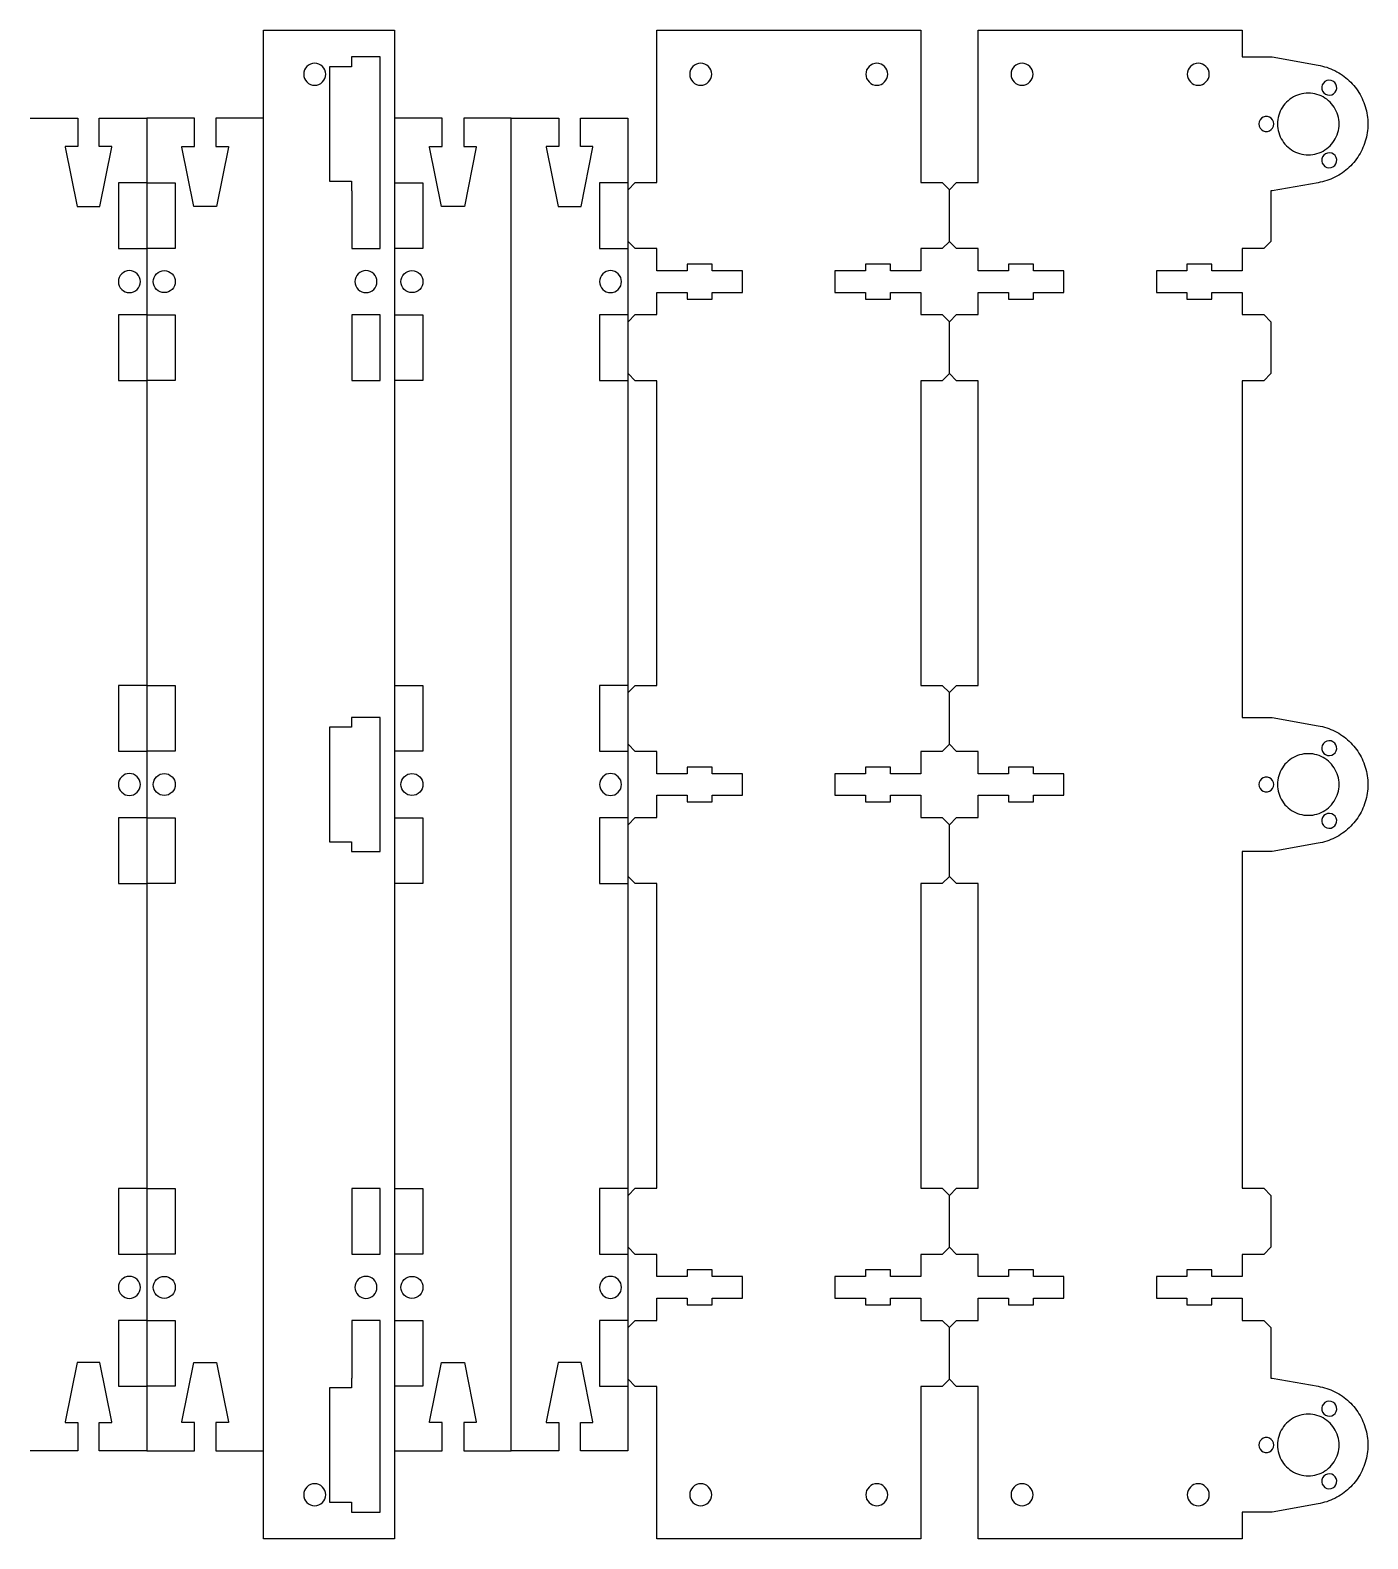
# Model space of a CAD drawing. Extents: x -132 to 423, y -184 to 159.
# Drawn here: x 119.1 to 423, y -184.1 to 158.5 of the extents above; entities that cross this region are included whole.
import ezdxf

# ---------------------------------------------------------------- set-up
doc = ezdxf.new("R2010")
doc.units = 0
doc.layers.get('0').update_dxf_attribs({"linetype": 'CONTINUOUS'})

msp = doc.modelspace()

# ---------------------------------------------------------------- linework, layer by layer
at = {"color": 7}
for points in [[(172.15095, 158.53559), (201.90095, 158.53559), (201.90095, -184.064407), (172.15095, -184.064407), (172.15095, 158.53559)], [(254.940139, 122.310584), (256.56514, 123.935583), (261.44014, 123.935583), (261.44014, 158.535585), (321.440139, 158.535585), (321.440139, 123.935583), (326.315139, 123.935583), (327.94014, 122.310584)], [(334.433503, -149.464415), (329.558503, -149.464415), (327.933502, -147.839407), (327.933502, -136.089424), (329.558503, -134.464416), (334.433503, -134.464416), (334.433503, -129.414417), (341.333502, -129.414417), (341.333502, -130.914399), (347.033502, -130.914399), (347.033502, -129.414417), (353.933502, -129.414417), (353.933502, -124.514418), (347.033502, -124.514418), (347.033502, -123.014407), (341.333502, -123.014407), (341.333502, -124.514418), (334.433503, -124.514418), (334.433503, -119.464418), (329.558503, -119.464418), (327.933502, -117.839411), (327.933502, -106.089399), (329.558503, -104.46442), (334.433503, -104.46442), (334.433503, -35.264406), (329.558503, -35.264406), (327.933502, -33.639399), (327.933502, -21.889415), (329.558503, -20.264408), (334.433503, -20.264408), (334.433503, -15.214408), (341.333502, -15.214408), (341.333502, -16.714419), (347.033502, -16.714419), (347.033502, -15.214408), (353.933502, -15.214408), (353.933502, -10.314409), (347.033502, -10.314409), (347.033502, -8.814398), (341.333502, -8.814398), (341.333502, -10.314409), (334.433503, -10.314409), (334.433503, -5.264409), (329.558503, -5.264409), (327.933502, -3.639402), (327.933502, 8.11059), (329.558503, 9.735592), (334.433503, 9.735592), (334.433503, 78.935589), (329.558503, 78.935589), (327.933502, 80.56059), (327.933502, 92.310591), (329.558503, 93.93559), (334.433503, 93.93559), (334.433503, 98.985589), (341.333502, 98.985589), (341.333502, 97.48559), (347.033502, 97.48559), (347.033502, 98.985589), (353.933502, 98.985589), (353.933502, 103.885591), (347.033502, 103.885591), (347.033502, 105.385591), (341.333502, 105.385591), (341.333502, 103.885591), (334.433503, 103.885591), (334.433503, 108.935591), (329.558503, 108.935591), (327.933502, 110.56059), (327.933502, 122.31059), (329.558503, 123.935589), (334.433503, 123.935589), (334.433503, 158.53559), (394.433501, 158.53559), (394.433501, 152.45159), (401.258501, 152.45159), (411.672603, 150.573591), (412.164002, 150.482591), (412.6516, 150.372589), (413.134802, 150.24459), (413.612903, 150.098591), (414.085402, 149.935591), (414.551501, 149.75459), (415.010603, 149.557591), (415.462102, 149.342591), (415.905402, 149.111589), (416.339802, 148.864591), (416.764803, 148.601591), (417.179701, 148.322589), (417.584103, 148.02859), (417.977402, 147.720589), (418.359003, 147.397592), (418.728401, 147.06059), (419.085101, 146.710589), (419.428603, 146.347589), (419.758501, 145.97159), (420.074203, 145.58459), (420.375501, 145.18559), (420.661702, 144.775589), (420.932703, 144.355592), (421.187903, 143.925589), (421.427103, 143.48659), (421.649903, 143.039589), (421.856002, 142.583592), (422.045201, 142.121591), (422.217102, 141.651589), (422.371602, 141.17659), (422.508401, 140.69559), (422.627301, 140.210591), (422.728201, 139.720591), (422.811002, 139.227591), (422.875402, 138.73259), (422.921602, 138.23459), (422.949316, 137.73559), (422.958503, 137.235591), (422.949302, 136.735592), (422.921588, 136.236589), (422.875402, 135.738591), (422.811002, 135.24359), (422.728201, 134.75059), (422.627301, 134.26059), (422.508401, 133.775591), (422.371602, 133.294589), (422.217102, 132.819589), (422.045201, 132.34959), (421.856002, 131.88759), (421.649903, 131.431589), (421.427103, 130.984591), (421.187903, 130.545589), (420.932703, 130.11559), (420.661702, 129.695589), (420.375501, 129.285591), (420.074203, 128.886591), (419.758501, 128.499591), (419.428603, 128.123589), (419.085101, 127.760589), (418.728401, 127.410591), (418.359003, 127.07359), (417.977402, 126.750589), (417.584103, 126.442592), (417.179701, 126.148589), (416.764803, 125.86959), (416.339802, 125.60659), (415.905402, 125.359589), (415.462102, 125.12859), (415.010603, 124.913591), (414.551501, 124.716591), (414.085402, 124.535591), (413.612903, 124.37259), (413.134802, 124.226591), (412.6516, 124.098589), (412.164002, 123.98859), (411.672603, 123.897591), (401.258501, 122.019591), (400.933502, 122.019591), (400.933502, 110.56059), (399.308501, 108.935591), (394.433501, 108.935591), (394.433501, 103.885591), (387.533502, 103.885591), (387.533502, 105.385591), (381.833502, 105.385591), (381.833502, 103.885591), (374.933502, 103.885591), (374.933502, 98.985589), (381.833502, 98.985589), (381.833502, 97.48559), (387.533502, 97.48559), (387.533502, 98.985589), (394.433501, 98.985589), (394.433501, 93.93559), (399.308501, 93.93559), (400.933502, 92.310591), (400.933502, 80.56059), (399.308501, 78.935589), (394.433501, 78.935589), (394.433501, 2.451191), (401.258501, 2.451191), (411.672603, 0.573978), (412.164002, 0.482087), (412.6516, 0.372189), (413.134802, 0.244286), (413.612903, 0.098603), (414.085402, -0.064606), (414.551501, -0.2452), (415.010603, -0.442812), (415.462102, -0.657301), (415.905402, -0.888413), (416.339802, -1.135611), (416.764803, -1.398812), (417.179701, -1.677421), (417.584103, -1.971215), (417.977402, -2.279797), (418.359003, -2.602602), (418.728401, -2.939406), (419.085101, -3.289559), (419.428603, -3.652695), (419.758501, -4.02822), (420.074203, -4.415739), (420.375501, -4.814632), (420.661702, -5.224362), (420.932703, -5.644422), (421.187903, -6.07419), (421.427103, -6.513102), (421.649903, -6.960565), (421.856002, -7.415959), (422.045201, -7.878634), (422.217102, -8.347969), (422.371602, -8.823373), (422.508401, -9.304138), (422.627301, -9.789645), (422.728201, -10.279216), (422.811002, -10.772174), (422.875402, -11.267841), (422.921602, -11.765568), (422.949316, -12.264649), (422.958503, -12.764409), (422.949302, -13.264168), (422.921588, -13.763249), (422.875402, -14.260977), (422.811002, -14.756672), (422.728201, -15.249601), (422.627301, -15.739172), (422.508401, -16.224679), (422.371602, -16.705444), (422.217102, -17.180848), (422.045201, -17.650211), (421.856002, -18.112858), (421.649903, -18.568252), (421.427103, -19.015715), (421.187903, -19.454627), (420.932703, -19.884395), (420.661702, -20.304455), (420.375501, -20.714185), (420.074203, -21.113078), (419.758501, -21.500597), (419.428603, -21.876122), (419.085101, -22.239258), (418.728401, -22.589411), (418.359003, -22.926215), (417.977402, -23.249021), (417.584103, -23.557602), (417.179701, -23.851424), (416.764803, -24.130005), (416.339802, -24.393206), (415.905402, -24.640404), (415.462102, -24.871516), (415.010603, -25.086005), (414.551501, -25.283617), (414.085402, -25.464211), (413.612903, -25.62742), (413.134802, -25.773103), (412.6516, -25.901006), (412.164002, -26.010904), (411.672603, -26.102823), (401.258501, -27.979996), (394.433501, -27.979996), (394.433501, -104.46442), (399.308501, -104.46442), (400.933502, -106.089399), (400.933502, -117.839411), (399.308501, -119.464418), (394.433501, -119.464418), (394.433501, -124.514418), (387.533502, -124.514418), (387.533502, -123.014407), (381.833502, -123.014407), (381.833502, -124.514418), (374.933502, -124.514418), (374.933502, -129.414417), (381.833502, -129.414417), (381.833502, -130.914399), (387.533502, -130.914399), (387.533502, -129.414417), (394.433501, -129.414417), (394.433501, -134.464416), (399.308501, -134.464416), (400.933502, -136.089424), (400.933502, -147.548408), (401.258501, -147.548408), (411.672603, -149.426399), (412.164002, -149.517416), (412.6516, -149.627398), (413.134802, -149.755414), (413.612903, -149.901407), (414.085402, -150.064419), (414.551501, -150.245408), (415.010603, -150.442399), (415.462102, -150.657396), (415.905402, -150.888423), (416.339802, -151.135424), (416.764803, -151.398399), (417.179701, -151.677404), (417.584103, -151.971423), (417.977402, -152.279412), (418.359003, -152.602415), (418.728401, -152.939417), (419.085101, -153.289401), (419.428603, -153.652423), (419.758501, -154.028399), (420.074203, -154.415411), (420.375501, -154.814417), (420.661702, -155.224401), (420.932703, -155.644404), (421.187903, -156.074398), (421.427103, -156.513423), (421.649903, -156.960406), (421.856002, -157.416421), (422.045201, -157.878419), (422.217102, -158.348403), (422.371602, -158.823411), (422.508401, -159.304403), (422.627301, -159.789402), (422.728201, -160.279424), (422.811002, -160.77241), (422.875402, -161.267399), (422.921602, -161.765409), (422.949316, -162.264406), (422.958503, -162.764419), (422.949302, -163.264404), (422.921588, -163.763401), (422.875402, -164.26141), (422.811002, -164.7564), (422.728201, -165.249414), (422.627301, -165.739408), (422.508401, -166.224407), (422.371602, -166.705398), (422.217102, -167.180407), (422.045201, -167.650419), (421.856002, -168.112417), (421.649903, -168.568404), (421.427103, -169.015415), (421.187903, -169.454412), (420.932703, -169.884406), (420.661702, -170.304409), (420.375501, -170.714421), (420.074203, -171.113399), (419.758501, -171.50041), (419.428603, -171.876415), (419.085101, -172.239409), (418.728401, -172.589421), (418.359003, -172.926423), (417.977402, -173.249398), (417.584103, -173.557415), (417.179701, -173.851406), (416.764803, -174.130411), (416.339802, -174.393414), (415.905402, -174.640415), (415.462102, -174.871414), (415.010603, -175.086411), (414.551501, -175.283402), (414.085402, -175.464419), (413.612903, -175.627402), (413.134802, -175.773424), (412.6516, -175.901412), (412.164002, -176.011422), (411.672603, -176.102411), (401.258501, -177.980402), (394.433501, -177.980402), (394.433501, -184.064407), (334.433503, -184.064407), (334.433503, -149.464415)], [(184.26365, 146.08359), (184.73265, 146.22559), (185.16485, 146.456589), (185.54373, 146.76759), (185.85462, 147.146592), (186.08566, 147.578589), (186.22792, 148.047589), (186.27595, 148.535591), (186.22792, 149.023589), (186.08566, 149.492589), (185.85462, 149.92459), (185.54373, 150.303591), (185.16485, 150.614589), (184.73265, 150.845591), (184.26365, 150.987591), (183.77595, 151.035591), (183.28825, 150.987591), (182.81925, 150.845591), (182.38705, 150.614589), (182.00815, 150.303591), (181.69725, 149.92459), (181.46625, 149.492589), (181.32395, 149.023589), (181.27595, 148.535591), (181.32395, 148.047589), (181.46625, 147.578589), (181.69725, 147.146592), (182.00815, 146.76759), (182.38705, 146.456589), (182.81925, 146.22559), (183.28825, 146.08359), (183.77595, 146.03559), (184.26365, 146.08359)], [(198.60095, 108.985589), (198.60095, 122.019591), (198.65095, 122.019591), (198.65095, 152.45159), (192.15095, 152.45159), (192.15095, 150.23559), (187.10096, 150.23559), (187.10096, 124.235591), (192.15095, 124.235591), (192.15095, 122.019591), (192.20095, 122.019591), (192.20095, 108.985589), (198.60095, 108.985589)], [(273.89214, 149.023584), (273.74984, 149.492584), (273.51884, 149.924584), (273.20794, 150.303586), (272.82904, 150.614583), (272.396839, 150.845585), (271.927839, 150.987585), (271.44014, 151.035586), (270.95244, 150.987585), (270.48344, 150.845585), (270.051239, 150.614583), (269.672339, 150.303586), (269.36144, 149.924584), (269.130441, 149.492584), (268.988139, 149.023584), (268.940139, 148.535585), (268.988139, 148.047583), (269.130441, 147.578583), (269.36144, 147.146586), (269.672339, 146.767584), (270.051239, 146.456584), (270.48344, 146.225585), (270.95244, 146.083585), (271.44014, 146.035584), (271.927839, 146.083585), (272.396839, 146.225585), (272.82904, 146.456584), (273.20794, 146.767584), (273.51884, 147.146586), (273.74984, 147.578583), (273.89214, 148.047583), (273.94014, 148.535585), (273.89214, 149.023584)], [(309.36144, 147.146586), (309.67234, 146.767584), (310.05124, 146.456584), (310.48344, 146.225585), (310.95244, 146.083585), (311.44014, 146.035584), (311.92784, 146.083585), (312.39684, 146.225585), (312.82904, 146.456584), (313.20794, 146.767584), (313.51884, 147.146586), (313.74984, 147.578583), (313.89214, 148.047583), (313.94014, 148.535585), (313.89214, 149.023584), (313.74984, 149.492584), (313.51884, 149.924584), (313.20794, 150.303586), (312.82904, 150.614583), (312.39684, 150.845585), (311.92784, 150.987585), (311.44014, 151.035586), (310.95244, 150.987585), (310.48344, 150.845585), (310.05124, 150.614583), (309.67234, 150.303586), (309.36144, 149.924584), (309.13044, 149.492584), (308.98814, 149.023584), (308.94014, 148.535585), (308.98814, 148.047583), (309.13044, 147.578583), (309.36144, 147.146586)], [(346.743202, 149.492589), (346.512202, 149.92459), (346.201302, 150.303591), (345.822402, 150.614589), (345.390202, 150.845591), (344.921202, 150.987591), (344.433502, 151.035591), (343.945802, 150.987591), (343.476802, 150.845591), (343.044602, 150.614589), (342.665702, 150.303591), (342.354802, 149.92459), (342.123802, 149.492589), (341.981502, 149.023589), (341.933502, 148.535591), (341.981502, 148.047589), (342.123802, 147.578589), (342.354802, 147.146592), (342.665702, 146.76759), (343.044602, 146.456589), (343.476802, 146.22559), (343.945802, 146.08359), (344.433502, 146.03559), (344.921202, 146.08359), (345.390202, 146.22559), (345.822402, 146.456589), (346.201302, 146.76759), (346.512202, 147.146592), (346.743202, 147.578589), (346.885502, 148.047589), (346.933502, 148.535591), (346.885502, 149.023589), (346.743202, 149.492589)], [(382.123802, 147.578589), (382.354802, 147.146592), (382.665702, 146.76759), (383.044602, 146.456589), (383.476802, 146.22559), (383.945802, 146.08359), (384.433502, 146.03559), (384.921202, 146.08359), (385.390202, 146.22559), (385.822402, 146.456589), (386.201302, 146.76759), (386.512202, 147.146592), (386.743202, 147.578589), (386.885502, 148.047589), (386.933502, 148.535591), (386.885502, 149.023589), (386.743202, 149.492589), (386.512202, 149.92459), (386.201302, 150.303591), (385.822402, 150.614589), (385.390202, 150.845591), (384.921202, 150.987591), (384.433502, 151.035591), (383.945802, 150.987591), (383.476802, 150.845591), (383.044602, 150.614589), (382.665702, 150.303591), (382.354802, 149.92459), (382.123802, 149.492589), (381.981502, 149.023589), (381.933502, 148.535591), (381.981502, 148.047589), (382.123802, 147.578589)], [(409.932903, 130.253591), (410.429702, 130.306589), (410.921403, 130.395591), (411.405601, 130.519591), (411.879703, 130.676591), (412.341401, 130.86859), (412.788202, 131.09159), (413.218001, 131.346589), (413.628403, 131.631589), (414.017502, 131.945589), (414.383203, 132.285591), (414.723701, 132.651591), (415.037301, 133.040589), (415.322303, 133.451589), (415.577302, 133.880589), (415.800901, 134.32759), (415.992101, 134.78959), (416.149903, 135.263591), (416.273502, 135.747591), (416.362202, 136.239589), (416.415703, 136.736591), (416.433511, 137.235591), (416.415694, 137.734591), (416.362202, 138.23159), (416.273502, 138.72359), (416.149903, 139.20759), (415.992101, 139.681591), (415.800901, 140.143591), (415.577302, 140.590589), (415.322303, 141.019589), (415.037301, 141.43059), (414.723701, 141.819591), (414.383203, 142.185591), (414.017502, 142.525589), (413.628403, 142.83959), (413.218001, 143.124589), (412.788202, 143.379591), (412.341401, 143.602589), (411.879703, 143.79459), (411.405601, 143.95159), (410.921403, 144.07559), (410.429702, 144.164589), (409.932903, 144.217591), (409.433502, 144.235596), (408.934102, 144.217585), (408.437303, 144.164589), (407.945503, 144.07559), (407.461401, 143.95159), (406.987203, 143.79459), (406.525603, 143.602589), (406.078701, 143.379591), (405.649001, 143.124589), (405.238602, 142.83959), (404.849502, 142.525589), (404.483703, 142.185591), (404.143202, 141.819591), (403.829701, 141.43059), (403.544701, 141.019589), (403.289702, 140.590589), (403.0661, 140.143591), (402.874802, 139.681591), (402.717003, 139.20759), (402.593502, 138.72359), (402.504701, 138.23159), (402.451302, 137.734591), (402.433494, 137.235591), (402.45131, 136.736591), (402.504701, 136.239589), (402.593502, 135.747591), (402.717003, 135.263591), (402.874802, 134.78959), (403.0661, 134.32759), (403.289702, 133.880589), (403.544701, 133.451589), (403.829701, 133.040589), (404.143202, 132.651591), (404.483703, 132.285591), (404.849502, 131.945589), (405.238602, 131.631589), (405.649001, 131.346589), (406.078701, 131.09159), (406.525603, 130.86859), (406.987203, 130.676591), (407.461401, 130.519591), (407.945503, 130.395591), (408.437303, 130.306589), (408.934102, 130.253591), (409.433502, 130.235585), (409.932903, 130.253596)], [(414.752003, 143.877589), (415.182101, 144.099591), (415.532302, 144.433589), (415.774203, 144.852591), (415.888303, 145.322589), (415.865302, 145.806589), (415.707003, 146.263592), (415.426302, 146.657591), (415.046002, 146.956591), (414.596803, 147.13659), (414.1151, 147.182589), (413.640002, 147.09059), (413.209901, 146.86959), (412.859703, 146.535589), (412.617801, 146.116591), (412.503702, 145.64559), (412.526703, 145.162589), (412.685001, 144.705589), (412.965702, 144.31159), (413.346003, 144.01259), (413.795202, 143.832591), (414.276901, 143.786589), (414.752003, 143.877589)], [(119.144982, 138.535595), (129.944983, 138.535595), (129.944983, 132.085576), (127.094982, 132.085576), (127.094982, 131.985584), (129.794982, 118.485569), (134.994991, 118.485569), (137.694983, 131.985584), (137.694983, 132.085576), (134.844993, 132.085576), (134.844993, 138.535595), (145.644983, 138.535595), (145.644983, -164.064412), (134.844993, -164.064412), (134.844993, -157.614392)], [(172.140392, 138.535596), (161.340391, 138.535596), (161.340391, 132.085576), (164.190392, 132.085576), (164.190392, 131.985585), (161.490392, 118.48557), (156.290383, 118.48557), (153.590391, 131.985585), (153.590391, 132.085576), (156.440381, 132.085576), (156.440381, 138.535596), (145.640391, 138.535596)], [(228.40786, 138.535582), (217.607859, 138.535582), (217.607859, 132.085583), (220.457861, 132.085583), (220.457861, 131.985583), (217.75786, 118.485582), (212.557851, 118.485582), (209.857859, 131.985583), (209.857859, 132.085583), (212.707849, 132.085583), (212.707849, 138.535582), (201.90786, 138.535582)], [(244.102345, -157.614391), (246.952335, -157.614391), (246.952335, -157.5144), (244.252344, -144.014413), (239.052334, -144.014413), (236.352334, -157.5144), (236.352334, -157.614391), (239.202335, -157.614391), (239.202335, -164.064411), (228.402334, -164.064411), (228.402334, 138.535594), (239.202335, 138.535594), (239.202335, 132.085594), (236.352334, 132.085594), (236.352334, 131.985594), (239.052334, 118.485593), (244.252344, 118.485593), (246.952335, 131.985594), (246.952335, 132.085594), (244.102345, 132.085594), (244.102345, 138.535594), (254.902335, 138.535594), (254.902335, -164.064411), (244.102345, -164.064411), (244.102345, -157.614391)], [(400.150401, 135.552589), (400.614701, 135.689591), (401.021801, 135.95059), (401.338601, 136.31659), (401.539603, 136.756589), (401.608502, 137.235591), (401.539603, 137.714589), (401.338601, 138.154591), (401.021801, 138.520591), (400.614701, 138.78159), (400.150401, 138.918589), (399.666601, 138.918589), (399.2023, 138.78159), (398.7952, 138.520591), (398.478403, 138.154591), (398.277402, 137.714589), (398.208503, 137.235591), (398.277402, 136.756589), (398.478403, 136.31659), (398.7952, 135.95059), (399.2023, 135.689591), (399.666601, 135.552589), (400.150401, 135.552589)], [(414.596803, 127.334589), (415.046002, 127.51459), (415.426302, 127.81359), (415.707003, 128.20759), (415.865302, 128.664589), (415.888303, 129.148589), (415.774203, 129.618591), (415.532302, 130.037589), (415.182101, 130.371591), (414.752003, 130.593589), (414.276901, 130.684589), (413.795202, 130.63859), (413.346003, 130.458591), (412.965702, 130.159591), (412.685001, 129.765589), (412.526703, 129.308589), (412.503702, 128.825591), (412.617801, 128.354591), (412.859703, 127.935589), (413.209901, 127.601591), (413.640002, 127.380591), (414.1151, 127.288589), (414.596803, 127.334589)], [(145.594982, 123.885581), (139.194983, 123.885581), (139.194983, 108.985574), (145.594982, 108.985574)], [(145.690392, 123.885581), (152.090391, 123.885581), (152.090391, 108.985575), (145.690392, 108.985575)], [(201.957861, 123.885582), (208.357859, 123.885582), (208.357859, 108.985581), (201.957861, 108.985581)], [(254.852334, 123.885593), (248.452335, 123.885593), (248.452335, 108.985592), (254.852334, 108.985592)], [(254.940139, 92.310585), (256.56514, 93.935584), (261.44014, 93.935584), (261.44014, 98.985584), (268.34014, 98.985584), (268.34014, 97.485584), (274.04014, 97.485584), (274.04014, 98.985584), (280.94014, 98.985584), (280.94014, 103.885585), (274.04014, 103.885585), (274.04014, 105.385585), (268.34014, 105.385585), (268.34014, 103.885585), (261.44014, 103.885585), (261.44014, 108.935585), (256.56514, 108.935585), (254.940139, 110.560584)], [(327.94014, 110.560584), (326.315139, 108.935585), (321.440139, 108.935585), (321.440139, 103.885585), (314.54014, 103.885585), (314.54014, 105.385585), (308.84014, 105.385585), (308.84014, 103.885585), (301.94014, 103.885585), (301.94014, 98.985584), (308.84014, 98.985584), (308.84014, 97.485584)], [(142.182717, 98.98359), (142.65168, 99.125576), (143.083901, 99.356575), (143.462742, 99.667584), (143.773644, 100.04658), (144.004682, 100.478578), (144.146933, 100.947575), (144.194973, 101.435593), (144.146933, 101.923584), (144.004682, 102.392581), (143.773644, 102.824578), (143.462742, 103.203574), (143.083901, 103.514583), (142.65168, 103.745582), (142.182717, 103.887568), (141.694987, 103.935574), (141.207273, 103.887568), (140.738273, 103.745582), (140.306072, 103.514583), (139.927223, 103.203574), (139.616313, 102.824578), (139.385291, 102.392581), (139.243023, 101.923584), (139.194983, 101.435593), (139.243023, 100.947575), (139.385291, 100.478578), (139.616313, 100.04658), (139.927223, 99.667584), (140.306072, 99.356575), (140.738273, 99.125576), (141.207273, 98.98359), (141.694987, 98.935584), (142.182717, 98.98359)], [(149.102657, 98.983591), (148.633694, 99.125577), (148.201473, 99.356576), (147.822632, 99.667585), (147.51173, 100.046581), (147.280692, 100.478578), (147.138441, 100.947575), (147.090401, 101.435594), (147.138441, 101.923584), (147.280692, 102.392581), (147.51173, 102.824579), (147.822632, 103.203575), (148.201473, 103.514584), (148.633694, 103.745583), (149.102657, 103.887569), (149.590387, 103.935575), (150.078101, 103.887569), (150.547101, 103.745583), (150.979302, 103.514584), (151.358151, 103.203575), (151.669061, 102.824579), (151.900083, 102.392581), (152.042351, 101.923584), (152.090391, 101.435594), (152.042351, 100.947575), (151.900083, 100.478578), (151.669061, 100.046581), (151.358151, 99.667585), (150.979302, 99.356576), (150.547101, 99.125577), (150.078101, 98.983591), (149.590387, 98.935585), (149.102657, 98.983591)], [(195.888667, 98.983591), (196.357646, 99.125591), (196.78987, 99.35659), (197.16871, 99.667591), (197.47961, 100.04659), (197.71064, 100.47859), (197.8529, 100.94759), (197.90093, 101.435589), (197.8529, 101.923591), (197.71064, 102.39259), (197.47961, 102.824591), (197.16871, 103.20359), (196.78987, 103.51459), (196.357646, 103.745589), (195.888667, 103.887589), (195.40095, 103.935589), (194.913233, 103.887589), (194.444254, 103.745589), (194.01203, 103.51459), (193.63319, 103.20359), (193.32229, 102.824591), (193.09126, 102.39259), (192.949, 101.923591), (192.90097, 101.435589), (192.949, 100.94759), (193.09126, 100.47859), (193.32229, 100.04659), (193.63319, 99.667591), (194.01203, 99.35659), (194.444254, 99.125591), (194.913233, 98.983591), (195.40095, 98.935591), (195.888667, 98.983591)], [(205.370125, 98.983591), (204.901162, 99.125577), (204.468942, 99.356576), (204.090101, 99.667585), (203.779199, 100.046581), (203.548161, 100.478579), (203.405909, 100.947576), (203.357869, 101.435594), (203.405909, 101.923585), (203.548161, 102.392582), (203.779199, 102.824579), (204.090101, 103.203576), (204.468942, 103.514584), (204.901162, 103.745583), (205.370125, 103.887569), (205.857856, 103.935575), (206.34557, 103.887569), (206.81457, 103.745583), (207.24677, 103.514584), (207.62562, 103.203576), (207.93653, 102.824579), (208.167551, 102.392582), (208.30982, 101.923585), (208.357859, 101.435594), (208.30982, 100.947576), (208.167551, 100.478579), (207.93653, 100.046581), (207.62562, 99.667585), (207.24677, 99.356576), (206.81457, 99.125577), (206.34557, 98.983591), (205.857856, 98.935585), (205.370125, 98.983591)], [(251.440069, 98.983594), (251.909032, 99.125594), (252.341253, 99.356593), (252.720094, 99.667594), (253.030996, 100.046593), (253.262034, 100.478593), (253.404285, 100.947593), (253.452325, 101.435592), (253.404285, 101.923593), (253.262034, 102.392593), (253.030996, 102.824593), (252.720094, 103.203593), (252.341253, 103.514593), (251.909032, 103.745592), (251.440069, 103.887592), (250.952339, 103.935592), (250.464625, 103.887592), (249.995625, 103.745592), (249.563424, 103.514593), (249.184575, 103.203593), (248.873665, 102.824593), (248.642643, 102.392593), (248.500375, 101.923593), (248.452335, 101.435592), (248.500375, 100.947593), (248.642643, 100.478593), (248.873665, 100.046593), (249.184575, 99.667594), (249.563424, 99.356593), (249.995625, 99.125594), (250.464625, 98.983594), (250.952339, 98.935594), (251.440069, 98.983594)], [(308.84014, 97.485584), (314.54014, 97.485584), (314.54014, 98.985584), (321.440139, 98.985584), (321.440139, 93.935584), (326.315139, 93.935584), (327.94014, 92.310585)], [(145.594982, 93.885584), (139.194983, 93.885584), (139.194983, 78.985578), (145.594982, 78.985578)], [(145.690392, 93.885585), (152.090391, 93.885585), (152.090391, 78.985578), (145.690392, 78.985578)], [(198.60095, 78.98559), (198.60095, 93.885591), (192.20095, 93.885591), (192.20095, 78.98559), (198.60095, 78.98559)], [(201.957861, 93.885586), (208.357859, 93.885586), (208.357859, 78.985579), (201.957861, 78.985579)], [(254.852334, 93.885594), (248.452335, 93.885594), (248.452335, 78.985593), (254.852334, 78.985593)], [(254.940139, 8.110587), (256.56514, 9.735594), (261.44014, 9.735594), (261.44014, 78.935583), (256.56514, 78.935583), (254.940139, 80.560585)], [(327.94014, 80.560585), (326.315139, 78.935583), (321.440139, 78.935583), (321.440139, 9.735594), (326.315139, 9.735594), (327.94014, 8.110587)], [(145.594982, 9.685558), (139.194983, 9.685558), (139.194983, -5.214449), (145.594982, -5.214449)], [(145.690392, 9.685559), (152.090391, 9.685559), (152.090391, -5.214454), (145.690392, -5.214454)], [(201.957861, 9.685562), (208.357859, 9.685562), (208.357859, -5.214445), (201.957861, -5.214445)], [(254.852334, 9.685587), (248.452335, 9.685587), (248.452335, -5.214419), (254.852334, -5.214419)], [(198.65095, -27.979996), (198.65095, 2.451191), (192.15095, 2.451191), (192.15095, 0.235594), (187.10096, 0.235594), (187.10096, -25.764411), (192.15095, -25.764411), (192.15095, -27.979996), (198.65095, -27.979996)], [(414.752003, -6.122026), (415.182101, -5.900313), (415.532302, -5.566387), (415.774203, -5.147344), (415.888303, -4.677105), (415.865302, -4.193799), (415.707003, -3.736543), (415.426302, -3.342391), (415.046002, -3.043292), (414.596803, -2.863432), (414.1151, -2.817458), (413.640002, -2.909011), (413.209901, -3.130753), (412.859703, -3.46465), (412.617801, -3.883694), (412.503702, -4.353932), (412.526703, -4.837266), (412.685001, -5.294523), (412.965702, -5.688674), (413.346003, -5.987773), (413.795202, -6.167605), (414.276901, -6.213607), (414.752003, -6.122026)], [(254.940139, -21.889409), (256.56514, -20.264402), (261.44014, -20.264402), (261.44014, -15.214402), (268.34014, -15.214402), (268.34014, -16.714413), (274.04014, -16.714413), (274.04014, -15.214402), (280.94014, -15.214402), (280.94014, -10.314404), (274.04014, -10.314404), (274.04014, -8.814392), (268.34014, -8.814392), (268.34014, -10.314404), (261.44014, -10.314404), (261.44014, -5.264404), (256.56514, -5.264404), (254.940139, -3.639396)], [(327.94014, -3.639396), (326.315139, -5.264404), (321.440139, -5.264404), (321.440139, -10.314404), (314.54014, -10.314404), (314.54014, -8.814392), (308.84014, -8.814392), (308.84014, -10.314404), (301.94014, -10.314404), (301.94014, -15.214402), (308.84014, -15.214402), (308.84014, -16.714413), (314.54014, -16.714413), (314.54014, -15.214402), (321.440139, -15.214402), (321.440139, -20.264402), (326.315139, -20.264402), (327.94014, -21.889409)], [(409.932903, -19.746558), (410.429702, -19.693162), (410.921403, -19.604431), (411.405601, -19.480874), (411.879703, -19.323055), (412.341401, -19.131822), (412.788202, -18.908161), (413.218001, -18.653173), (413.628403, -18.368185), (414.017502, -18.054664), (414.383203, -17.714163), (414.723701, -17.348431), (415.037301, -16.959331), (415.322303, -16.548896), (415.577302, -16.119156), (415.800901, -15.672313), (415.992101, -15.210654), (416.149903, -14.736521), (416.273502, -14.252369), (416.362202, -13.760625), (416.415703, -13.263773), (416.433511, -12.764409), (416.415694, -12.265045), (416.362202, -11.768221), (416.273502, -11.276448), (416.149903, -10.792296), (415.992101, -10.318163), (415.800901, -9.856504), (415.577302, -9.409661), (415.322303, -8.979921), (415.037301, -8.569486), (414.723701, -8.180414), (414.383203, -7.814682), (414.017502, -7.474181), (413.628403, -7.160632), (413.218001, -6.875644), (412.788202, -6.620657), (412.341401, -6.396995), (411.879703, -6.205762), (411.405601, -6.047971), (410.921403, -5.924386), (410.429702, -5.835684), (409.932903, -5.782259), (409.433502, -5.764479), (408.934102, -5.782203), (408.437303, -5.835684), (407.945503, -5.924386), (407.461401, -6.047971), (406.987203, -6.205762), (406.525603, -6.396995), (406.078701, -6.620657), (405.649001, -6.875644), (405.238602, -7.160632), (404.849502, -7.474181), (404.483703, -7.814682), (404.143202, -8.180414), (403.829701, -8.569486), (403.544701, -8.979921), (403.289702, -9.409661), (403.0661, -9.856504), (402.874802, -10.318163), (402.717003, -10.792296), (402.593502, -11.276448), (402.504701, -11.768221), (402.451302, -12.265045), (402.433494, -12.764409), (402.45131, -13.263773), (402.504701, -13.760625), (402.593502, -14.252369), (402.717003, -14.736521), (402.874802, -15.210654), (403.0661, -15.672313), (403.289702, -16.119156), (403.544701, -16.548896), (403.829701, -16.959331), (404.143202, -17.348431), (404.483703, -17.714163), (404.849502, -18.054664), (405.238602, -18.368185), (405.649001, -18.653173), (406.078701, -18.908161), (406.525603, -19.131822), (406.987203, -19.323055), (407.461401, -19.480874), (407.945503, -19.604431), (408.437303, -19.693162), (408.934102, -19.746558), (409.433502, -19.764338), (409.932903, -19.746643)], [(142.182717, -15.216376), (142.65168, -15.074108), (143.083901, -14.843081), (143.462742, -14.532185), (143.773644, -14.153358), (144.004682, -13.721135), (144.146933, -13.252138), (144.194973, -12.764429), (144.146933, -12.276721), (144.004682, -11.807724), (143.773644, -11.375501), (143.462742, -10.996674), (143.083901, -10.685778), (142.65168, -10.454751), (142.182717, -10.312483), (141.694987, -10.26442), (141.207273, -10.312483), (140.738273, -10.454751), (140.306072, -10.685778), (139.927223, -10.996674), (139.616313, -11.375501), (139.385291, -11.807724), (139.243023, -12.276721), (139.194983, -12.764429), (139.243023, -13.252138), (139.385291, -13.721135), (139.616313, -14.153358), (139.927223, -14.532185), (140.306072, -14.843081), (140.738273, -15.074108), (141.207273, -15.216376), (141.694987, -15.264439), (142.182717, -15.216376)], [(149.102657, -15.216381), (148.633694, -15.074113), (148.201473, -14.843086), (147.822632, -14.53219), (147.51173, -14.153363), (147.280692, -13.72114), (147.138441, -13.252143), (147.090401, -12.764435), (147.138441, -12.276726), (147.280692, -11.807729), (147.51173, -11.375506), (147.822632, -10.996679), (148.201473, -10.685783), (148.633694, -10.454756), (149.102657, -10.312488), (149.590387, -10.264425), (150.078101, -10.312488), (150.547101, -10.454756), (150.979302, -10.685783), (151.358151, -10.996679), (151.669061, -11.375506), (151.900083, -11.807729), (152.042351, -12.276726), (152.090391, -12.764435), (152.042351, -13.252143), (151.900083, -13.72114), (151.669061, -14.153363), (151.358151, -14.53219), (150.979302, -14.843086), (150.547101, -15.074113), (150.078101, -15.216381), (149.590387, -15.264444), (149.102657, -15.216381)], [(205.370125, -15.216372), (204.901162, -15.074104), (204.468942, -14.843077), (204.090101, -14.532181), (203.779199, -14.153354), (203.548161, -13.721131), (203.405909, -13.252134), (203.357869, -12.764425), (203.405909, -12.276717), (203.548161, -11.80772), (203.779199, -11.375497), (204.090101, -10.99667), (204.468942, -10.685774), (204.901162, -10.454747), (205.370125, -10.312479), (205.857856, -10.264416), (206.34557, -10.312479), (206.81457, -10.454747), (207.24677, -10.685774), (207.62562, -10.99667), (207.93653, -11.375497), (208.167551, -11.80772), (208.30982, -12.276717), (208.357859, -12.764425), (208.30982, -13.252134), (208.167551, -13.721131), (207.93653, -14.153354), (207.62562, -14.532181), (207.24677, -14.843077), (206.81457, -15.074104), (206.34557, -15.216372), (205.857856, -15.264435), (205.370125, -15.216372)], [(251.440069, -15.216347), (251.909032, -15.074079), (252.341253, -14.843051), (252.720094, -14.532155), (253.030996, -14.153329), (253.262034, -13.721105), (253.404285, -13.252108), (253.452325, -12.7644), (253.404285, -12.276692), (253.262034, -11.807695), (253.030996, -11.375472), (252.720094, -10.996645), (252.341253, -10.685749), (251.909032, -10.454722), (251.440069, -10.312453), (250.952339, -10.264391), (250.464625, -10.312453), (249.995625, -10.454722), (249.563424, -10.685749), (249.184575, -10.996645), (248.873665, -11.375472), (248.642643, -11.807695), (248.500375, -12.276692), (248.452335, -12.7644), (248.500375, -13.252108), (248.642643, -13.721105), (248.873665, -14.153329), (249.184575, -14.532155), (249.563424, -14.843051), (249.995625, -15.074079), (250.464625, -15.216347), (250.952339, -15.264409), (251.440069, -15.216347)], [(400.150401, -14.447102), (400.614701, -14.310789), (401.021801, -14.049169), (401.338601, -13.683493), (401.539603, -13.24334), (401.608502, -12.764409), (401.539603, -12.285477), (401.338601, -11.845324), (401.021801, -11.479648), (400.614701, -11.218028), (400.150401, -11.081715), (399.666601, -11.081715), (399.2023, -11.218028), (398.7952, -11.479648), (398.478403, -11.845324), (398.277402, -12.285477), (398.208503, -12.764409), (398.277402, -13.24334), (398.478403, -13.683493), (398.7952, -14.049169), (399.2023, -14.310789), (399.666601, -14.447102), (400.150401, -14.447102)], [(145.594982, -20.31441), (139.194983, -20.31441), (139.194983, -35.214417), (145.594982, -35.214417)], [(145.690392, -20.314415), (152.090391, -20.314415), (152.090391, -35.214422), (145.690392, -35.214422)], [(201.957861, -20.314406), (208.357859, -20.314406), (208.357859, -35.214413), (201.957861, -35.214413)], [(254.852334, -20.314381), (248.452335, -20.314381), (248.452335, -35.214388), (254.852334, -35.214388)], [(414.596803, -22.665385), (415.046002, -22.485553), (415.426302, -22.186426), (415.707003, -21.792274), (415.865302, -21.335018), (415.888303, -20.851712), (415.774203, -20.381473), (415.532302, -19.96243), (415.182101, -19.628533), (414.752003, -19.406791), (414.276901, -19.31521), (413.795202, -19.361212), (413.346003, -19.541044), (412.965702, -19.840143), (412.685001, -20.234295), (412.526703, -20.691551), (412.503702, -21.174885), (412.617801, -21.645123), (412.859703, -22.064167), (413.209901, -22.398092), (413.640002, -22.619806), (414.1151, -22.711359), (414.596803, -22.665385)], [(254.940139, -106.089393), (256.56514, -104.464414), (261.44014, -104.464414), (261.44014, -35.2644), (256.56514, -35.2644), (254.940139, -33.639393)], [(327.94014, -33.639393), (326.315139, -35.2644), (321.440139, -35.2644), (321.440139, -104.464414), (326.315139, -104.464414), (327.94014, -106.089393)], [(145.594982, -104.514422), (139.194983, -104.514422), (139.194983, -119.414429), (145.594982, -119.414429)], [(145.690392, -104.514427), (152.090391, -104.514427), (152.090391, -119.414434), (145.690392, -119.414434)], [(198.60095, -119.414408), (198.60095, -104.514401), (192.20095, -104.514401), (192.20095, -119.414408), (198.60095, -119.414408)], [(201.957861, -104.514418), (208.357859, -104.514418), (208.357859, -119.414425), (201.957861, -119.414425)], [(254.852334, -104.514393), (248.452335, -104.514393), (248.452335, -119.4144), (254.852334, -119.4144)], [(254.940139, -136.089418), (256.56514, -134.464411), (261.44014, -134.464411), (261.44014, -129.414411), (268.34014, -129.414411), (268.34014, -130.914394), (274.04014, -130.914394), (274.04014, -129.414411), (280.94014, -129.414411), (280.94014, -124.514412), (274.04014, -124.514412), (274.04014, -123.014401), (268.34014, -123.014401), (268.34014, -124.514412), (261.44014, -124.514412), (261.44014, -119.464412), (256.56514, -119.464412), (254.940139, -117.839405)], [(327.94014, -117.839405), (326.315139, -119.464412), (321.440139, -119.464412), (321.440139, -124.514412), (314.54014, -124.514412), (314.54014, -123.014401), (308.84014, -123.014401), (308.84014, -124.514412), (301.94014, -124.514412), (301.94014, -129.414411), (308.84014, -129.414411), (308.84014, -130.914394), (314.54014, -130.914394), (314.54014, -129.414411), (321.440139, -129.414411), (321.440139, -134.464411), (326.315139, -134.464411), (327.94014, -136.089418)], [(142.182717, -129.416441), (142.65168, -129.274427), (143.083901, -129.043428), (143.462742, -128.732419), (143.773644, -128.353423), (144.004682, -127.921425), (144.146933, -127.452429), (144.194973, -126.964438), (144.146933, -126.476419), (144.004682, -126.007423), (143.773644, -125.575425), (143.462742, -125.196429), (143.083901, -124.88542), (142.65168, -124.654421), (142.182717, -124.512435), (141.694987, -124.464429), (141.207273, -124.512435), (140.738273, -124.654421), (140.306072, -124.88542), (139.927223, -125.196429), (139.616313, -125.575425), (139.385291, -126.007423), (139.243023, -126.476419), (139.194983, -126.964438), (139.243023, -127.452429), (139.385291, -127.921425), (139.616313, -128.353423), (139.927223, -128.732419), (140.306072, -129.043428), (140.738273, -129.274427), (141.207273, -129.416441), (141.694987, -129.464419), (142.182717, -129.416441)], [(149.102657, -129.416446), (148.633694, -129.274432), (148.201473, -129.043433), (147.822632, -128.732424), (147.51173, -128.353428), (147.280692, -127.921431), (147.138441, -127.452434), (147.090401, -126.964443), (147.138441, -126.476425), (147.280692, -126.007428), (147.51173, -125.57543), (147.822632, -125.196434), (148.201473, -124.885425), (148.633694, -124.654426), (149.102657, -124.51244), (149.590387, -124.464434), (150.078101, -124.51244), (150.547101, -124.654426), (150.979302, -124.885425), (151.358151, -125.196434), (151.669061, -125.57543), (151.900083, -126.007428), (152.042351, -126.476425), (152.090391, -126.964443), (152.042351, -127.452434), (151.900083, -127.921431), (151.669061, -128.353428), (151.358151, -128.732424), (150.979302, -129.043433), (150.547101, -129.274432), (150.078101, -129.416446), (149.590387, -129.464424), (149.102657, -129.416446)], [(195.888667, -129.41642), (196.357646, -129.274406), (196.78987, -129.043407), (197.16871, -128.732398), (197.47961, -128.353402), (197.71064, -127.921405), (197.8529, -127.452408), (197.90093, -126.964417), (197.8529, -126.476399), (197.71064, -126.007402), (197.47961, -125.575404), (197.16871, -125.196408), (196.78987, -124.885399), (196.357646, -124.6544), (195.888667, -124.512414), (195.40095, -124.464408), (194.913233, -124.512414), (194.444254, -124.6544), (194.01203, -124.885399), (193.63319, -125.196408), (193.32229, -125.575404), (193.09126, -126.007402), (192.949, -126.476399), (192.90097, -126.964417), (192.949, -127.452408), (193.09126, -127.921405), (193.32229, -128.353402), (193.63319, -128.732398), (194.01203, -129.043407), (194.444254, -129.274406), (194.913233, -129.41642), (195.40095, -129.464398), (195.888667, -129.41642)], [(205.370125, -129.416437), (204.901162, -129.274423), (204.468942, -129.043424), (204.090101, -128.732415), (203.779199, -128.353419), (203.548161, -127.921421), (203.405909, -127.452425), (203.357869, -126.964434), (203.405909, -126.476415), (203.548161, -126.007419), (203.779199, -125.575421), (204.090101, -125.196425), (204.468942, -124.885416), (204.901162, -124.654417), (205.370125, -124.512431), (205.857856, -124.464425), (206.34557, -124.512431), (206.81457, -124.654417), (207.24677, -124.885416), (207.62562, -125.196425), (207.93653, -125.575421), (208.167551, -126.007419), (208.30982, -126.476415), (208.357859, -126.964434), (208.30982, -127.452425), (208.167551, -127.921421), (207.93653, -128.353419), (207.62562, -128.732415), (207.24677, -129.043424), (206.81457, -129.274423), (206.34557, -129.416437), (205.857856, -129.464415), (205.370125, -129.416437)], [(251.440069, -129.416412), (251.909032, -129.274398), (252.341253, -129.043399), (252.720094, -128.73239), (253.030996, -128.353394), (253.262034, -127.921396), (253.404285, -127.452399), (253.452325, -126.964409), (253.404285, -126.47639), (253.262034, -126.007393), (253.030996, -125.575396), (252.720094, -125.196399), (252.341253, -124.885391), (251.909032, -124.654392), (251.440069, -124.512406), (250.952339, -124.4644), (250.464625, -124.512406), (249.995625, -124.654392), (249.563424, -124.885391), (249.184575, -125.196399), (248.873665, -125.575396), (248.642643, -126.007393), (248.500375, -126.47639), (248.452335, -126.964409), (248.500375, -127.452399), (248.642643, -127.921396), (248.873665, -128.353394), (249.184575, -128.73239), (249.563424, -129.043399), (249.995625, -129.274398), (250.464625, -129.416412), (250.952339, -129.46439), (251.440069, -129.416412)], [(145.594982, -134.514419), (139.194983, -134.514419), (139.194983, -149.414397), (145.594982, -149.414397)], [(145.690392, -134.514424), (152.090391, -134.514424), (152.090391, -149.414403), (145.690392, -149.414403)], [(198.65095, -177.980402), (198.65095, -147.548408), (198.60095, -147.548408), (198.60095, -134.514398), (192.20095, -134.514398), (192.20095, -147.548408), (192.15095, -147.548408), (192.15095, -149.764417), (187.10096, -149.764417), (187.10096, -175.764421), (192.15095, -175.764421), (192.15095, -177.980402), (198.65095, -177.980402)], [(201.957861, -134.514415), (208.357859, -134.514415), (208.357859, -149.414393), (201.957861, -149.414393)], [(254.852334, -134.514389), (248.452335, -134.514389), (248.452335, -149.414396), (254.852334, -149.414396)], [(134.844993, -157.614392), (137.694983, -157.614392), (137.694983, -157.514401), (134.994991, -144.014414), (129.794982, -144.014414), (127.094982, -157.514401), (127.094982, -157.614392), (129.944983, -157.614392), (129.944983, -164.064412), (119.144982, -164.064412)], [(156.440381, -157.614397), (153.590391, -157.614397), (153.590391, -157.514406), (156.290383, -144.014419), (161.490392, -144.014419), (164.190392, -157.514406), (164.190392, -157.614397), (161.340391, -157.614397), (161.340391, -164.064417), (172.140392, -164.064417)], [(212.707849, -157.614388), (209.857859, -157.614388), (209.857859, -157.514397), (212.557851, -144.01441), (217.75786, -144.01441), (220.457861, -157.514397), (220.457861, -157.614388), (217.607859, -157.614388), (217.607859, -164.064408), (228.40786, -164.064408)], [(327.94014, -147.839402), (326.315139, -149.464409), (321.440139, -149.464409), (321.440139, -184.064402), (261.44014, -184.064402), (261.44014, -149.464409), (256.56514, -149.464409), (254.940139, -147.839402)], [(414.752003, -156.122404), (415.182101, -155.900408), (415.532302, -155.566398), (415.774203, -155.147411), (415.888303, -154.677398), (415.865302, -154.193415), (415.707003, -153.736412), (415.426302, -153.342402), (415.046002, -153.043416), (414.596803, -152.863414), (414.1151, -152.817412), (413.640002, -152.909417), (413.209901, -153.130397), (412.859703, -153.464407), (412.617801, -153.883422), (412.503702, -154.354423), (412.526703, -154.837418), (412.685001, -155.29442), (412.965702, -155.688402), (413.346003, -155.987417), (413.795202, -156.167418), (414.276901, -156.21342), (414.752003, -156.122404)], [(409.932903, -169.746399), (410.429702, -169.693398), (410.921403, -169.604413), (411.405601, -169.480405), (411.879703, -169.323405), (412.341401, -169.131409), (412.788202, -168.908397), (413.218001, -168.653409), (413.628403, -168.368421), (414.017502, -168.054421), (414.383203, -167.714399), (414.723701, -167.348413), (415.037301, -166.959398), (415.322303, -166.548398), (415.577302, -166.11942), (415.800901, -165.672409), (415.992101, -165.210411), (416.149903, -164.736419), (416.273502, -164.252407), (416.362202, -163.760409), (416.415703, -163.263416), (416.433511, -162.764419), (416.415694, -162.265422), (416.362202, -161.7684), (416.273502, -161.276402), (416.149903, -160.792419), (415.992101, -160.318399), (415.800901, -159.856401), (415.577302, -159.409418), (415.322303, -158.980412), (415.037301, -158.569411), (414.723701, -158.180396), (414.383203, -157.814411), (414.017502, -157.474417), (413.628403, -157.160417), (413.218001, -156.875401), (412.788202, -156.620413), (412.341401, -156.397401), (411.879703, -156.205405), (411.405601, -156.048405), (410.921403, -155.924397), (410.429702, -155.835412), (409.932903, -155.782411), (409.433502, -155.764348), (408.934102, -155.782467), (408.437303, -155.835412), (407.945503, -155.924397), (407.461401, -156.048405), (406.987203, -156.205405), (406.525603, -156.397401), (406.078701, -156.620413), (405.649001, -156.875401), (405.238602, -157.160417), (404.849502, -157.474417), (404.483703, -157.814411), (404.143202, -158.180396), (403.829701, -158.569411), (403.544701, -158.980412), (403.289702, -159.409418), (403.0661, -159.856401), (402.874802, -160.318399), (402.717003, -160.792419), (402.593502, -161.276402), (402.504701, -161.7684), (402.451302, -162.265422), (402.433494, -162.764419), (402.45131, -163.263416), (402.504701, -163.760409), (402.593502, -164.252407), (402.717003, -164.736419), (402.874802, -165.210411), (403.0661, -165.672409), (403.289702, -166.11942), (403.544701, -166.548398), (403.829701, -166.959398), (404.143202, -167.348413), (404.483703, -167.714399), (404.849502, -168.054421), (405.238602, -168.368421), (405.649001, -168.653409), (406.078701, -168.908397), (406.525603, -169.131409), (406.987203, -169.323405), (407.461401, -169.480405), (407.945503, -169.604413), (408.437303, -169.693398), (408.934102, -169.746399), (409.433502, -169.764461), (409.932903, -169.746343)], [(145.640391, -164.064417), (156.440381, -164.064417), (156.440381, -157.614397)], [(201.90786, -164.064408), (212.707849, -164.064408), (212.707849, -157.614388)], [(400.150401, -164.447423), (400.614701, -164.310404), (401.021801, -164.049405), (401.338601, -163.683419), (401.539603, -163.243407), (401.608502, -162.764419), (401.539603, -162.285403), (401.338601, -161.845419), (401.021801, -161.479405), (400.614701, -161.218406), (400.150401, -161.081415), (399.666601, -161.081415), (399.2023, -161.218406), (398.7952, -161.479405), (398.478403, -161.845419), (398.277402, -162.285403), (398.208503, -162.764419), (398.277402, -163.243407), (398.478403, -163.683419), (398.7952, -164.049405), (399.2023, -164.310404), (399.666601, -164.447423), (400.150401, -164.447423)], [(414.596803, -172.665424), (415.046002, -172.485422), (415.426302, -172.186408), (415.707003, -171.792397), (415.865302, -171.335423), (415.888303, -170.851412), (415.774203, -170.381399), (415.532302, -169.962412), (415.182101, -169.628402), (414.752003, -169.406406), (414.276901, -169.315418), (413.795202, -169.36142), (413.346003, -169.541421), (412.965702, -169.840407), (412.685001, -170.234418), (412.526703, -170.69142), (412.503702, -171.174415), (412.617801, -171.645416), (412.859703, -172.064403), (413.209901, -172.398413), (413.640002, -172.619421), (414.1151, -172.711398), (414.596803, -172.665424)], [(184.26365, -176.516402), (184.73265, -176.374416), (185.16485, -176.143417), (185.54373, -175.832409), (185.85462, -175.453412), (186.08566, -175.021415), (186.22792, -174.552418), (186.27595, -174.064399), (186.22792, -173.576409), (186.08566, -173.107412), (185.85462, -172.675414), (185.54373, -172.296418), (185.16485, -171.985409), (184.73265, -171.75441), (184.26365, -171.612396), (183.77595, -171.564418), (183.28825, -171.612396), (182.81925, -171.75441), (182.38705, -171.985409), (182.00815, -172.296418), (181.69725, -172.675414), (181.46625, -173.107412), (181.32395, -173.576409), (181.27595, -174.064399), (181.32395, -174.552418), (181.46625, -175.021415), (181.69725, -175.453412), (182.00815, -175.832409), (182.38705, -176.143417), (182.81925, -176.374416), (183.28825, -176.516402), (183.77595, -176.564408), (184.26365, -176.516402)], [(271.927839, -176.516397), (272.396839, -176.374411), (272.82904, -176.143412), (273.20794, -175.832403), (273.51884, -175.453407), (273.74984, -175.021409), (273.89214, -174.552412), (273.94014, -174.064394), (273.89214, -173.576403), (273.74984, -173.107406), (273.51884, -172.675409), (273.20794, -172.296412), (272.82904, -171.985404), (272.396839, -171.754405), (271.927839, -171.61239), (271.44014, -171.564413), (270.95244, -171.61239), (270.48344, -171.754405), (270.051239, -171.985404), (269.672339, -172.296412), (269.36144, -172.675409), (269.130441, -173.107406), (268.988139, -173.576403), (268.940139, -174.064394), (268.988139, -174.552412), (269.130441, -175.021409), (269.36144, -175.453407), (269.672339, -175.832403), (270.051239, -176.143412), (270.48344, -176.374411), (270.95244, -176.516397), (271.44014, -176.564403), (271.927839, -176.516397)], [(311.92784, -176.516397), (312.39684, -176.374411), (312.82904, -176.143412), (313.20794, -175.832403), (313.51884, -175.453407), (313.74984, -175.021409), (313.89214, -174.552412), (313.94014, -174.064394), (313.89214, -173.576403), (313.74984, -173.107406), (313.51884, -172.675409), (313.20794, -172.296412), (312.82904, -171.985404), (312.39684, -171.754405), (311.92784, -171.61239), (311.44014, -171.564413), (310.95244, -171.61239), (310.48344, -171.754405), (310.05124, -171.985404), (309.67234, -172.296412), (309.36144, -172.675409), (309.13044, -173.107406), (308.98814, -173.576403), (308.94014, -174.064394), (308.98814, -174.552412), (309.13044, -175.021409), (309.36144, -175.453407), (309.67234, -175.832403), (310.05124, -176.143412), (310.48344, -176.374411), (310.95244, -176.516397), (311.44014, -176.564403), (311.92784, -176.516397)], [(344.921202, -176.516402), (345.390202, -176.374416), (345.822402, -176.143417), (346.201302, -175.832409), (346.512202, -175.453412), (346.743202, -175.021415), (346.885502, -174.552418), (346.933502, -174.064399), (346.885502, -173.576409), (346.743202, -173.107412), (346.512202, -172.675414), (346.201302, -172.296418), (345.822402, -171.985409), (345.390202, -171.75441), (344.921202, -171.612396), (344.433502, -171.564418), (343.945802, -171.612396), (343.476802, -171.75441), (343.044602, -171.985409), (342.665702, -172.296418), (342.354802, -172.675414), (342.123802, -173.107412), (341.981502, -173.576409), (341.933502, -174.064399), (341.981502, -174.552418), (342.123802, -175.021415), (342.354802, -175.453412), (342.665702, -175.832409), (343.044602, -176.143417), (343.476802, -176.374416), (343.945802, -176.516402), (344.433502, -176.564408), (344.921202, -176.516402)], [(384.921202, -176.516402), (385.390202, -176.374416), (385.822402, -176.143417), (386.201302, -175.832409), (386.512202, -175.453412), (386.743202, -175.021415), (386.885502, -174.552418), (386.933502, -174.064399), (386.885502, -173.576409), (386.743202, -173.107412), (386.512202, -172.675414), (386.201302, -172.296418), (385.822402, -171.985409), (385.390202, -171.75441), (384.921202, -171.612396), (384.433502, -171.564418), (383.945802, -171.612396), (383.476802, -171.75441), (383.044602, -171.985409), (382.665702, -172.296418), (382.354802, -172.675414), (382.123802, -173.107412), (381.981502, -173.576409), (381.933502, -174.064399), (381.981502, -174.552418), (382.123802, -175.021415), (382.354802, -175.453412), (382.665702, -175.832409), (383.044602, -176.143417), (383.476802, -176.374416), (383.945802, -176.516402), (384.433502, -176.564408), (384.921202, -176.516402)]]:
    msp.add_lwpolyline(points, dxfattribs=at)

doc.saveas('drawing.dxf')
